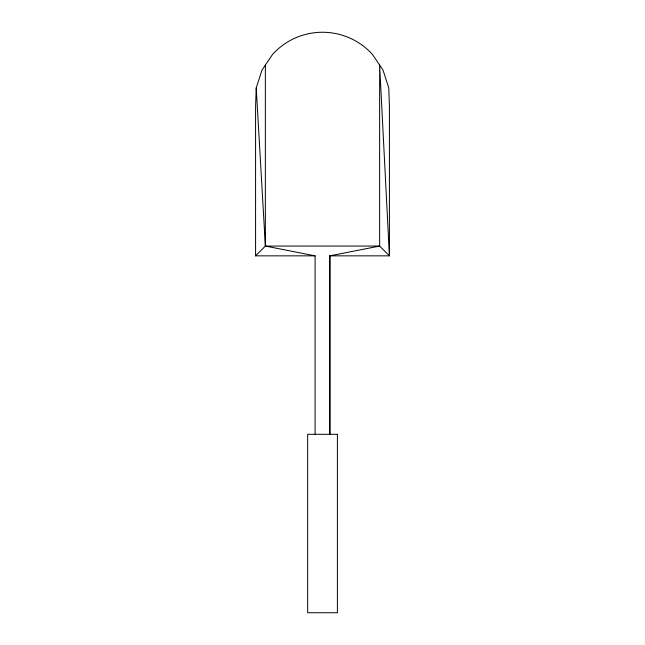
<?xml version="1.0" encoding="UTF-8"?>
<svg xmlns="http://www.w3.org/2000/svg" width="645" height="645" viewBox="0 0 645 645"><rect width="100%" height="100%" fill="white"/><g stroke="black" fill="none" stroke-linecap="round" stroke-linejoin="round"><path stroke-width="0.97" d="M329.797 434.303L329.797 255.847L389.419 255.847L389.419 106.602L388.774 87.881L382.993 70.063L372.52 54.527A67.29 67.29 0 0 0 272.48 54.527L262.007 70.063L256.226 87.881L255.581 106.602L255.581 255.847L315.091 255.847L315.091 434.303M255.581 255.847L265.369 246.059L265.369 65.081M329.797 255.847L379.631 246.059L389.419 255.847L379.631 65.081L379.631 246.059L265.369 246.059L256.226 87.881M265.369 246.059L315.091 255.847M329.909 255.847L329.909 434.303M337.4 434.303L307.657 434.303L307.657 612.75L337.4 612.75L337.4 434.303"/></g></svg>
